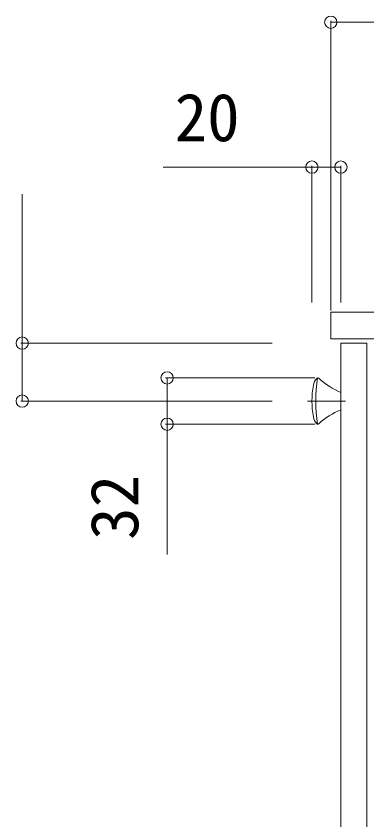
# Model space of a CAD drawing. Units: millimetres, scale not verified. Extents: x -2772 to 2772, y -4480 to 4487.
# Drawn here: x -1403 to -1161, y -2267 to -1712 of the extents above; entities that cross this region are included whole.
import ezdxf
from ezdxf.enums import TextEntityAlignment as Align

# ---------------------------------------------------------------- set-up
doc = ezdxf.new("R2010")
doc.units = ezdxf.units.MM
doc.header["$LTSCALE"] = 15
doc.linetypes.add('CHAIN2', pattern=[12, 9, -1, 1, -1])
for name, color, linetype, lineweight in [('0-2_YKK_ZWAK', 2, 'CHAIN2', 9), ('0-3_YKK_11', 4, 'Continuous', 9), ('0-6_YKK_D', 6, 'Continuous', 9)]:
    doc.layers.add(name, color=color, linetype=linetype, lineweight=lineweight)
doc.styles.add('ＭＳ ゴシック', font='')
doc.styles.get('ＭＳ ゴシック').set_extended_font_data('MS Gothic')

msp = doc.modelspace()

# ---------------------------------------------------------------- linework, layer by layer
at = {"layer": '0-2_YKK_ZWAK', "linetype": 'Continuous'}
for points in [[(-1185.47, -1934.82), (-780.47, -1934.82), (-780.47, -1916.42), (-1185.47, -1916.42)], [(-1178.47, -2711.82), (-1160.47, -2711.82), (-1160.47, -1937.82), (-1178.47, -1937.82)]]:
    msp.add_lwpolyline(points, close=True, dxfattribs=at)
at = {"layer": '0-3_YKK_11'}
msp.add_line((-1178.47, -1983.82), (-1178.47, -1971.82), dxfattribs=at)
at = {"layer": '0-3_YKK_11', "linetype": 'CHAIN2'}
msp.add_line((-1201.65, -1977.82), (-1175.31, -1977.82), dxfattribs=at)
at = {"layer": '0-3_YKK_11'}
for centre, radius, start, end in [((-1187.63, -1968.71), 10, 139.1312, 169.4988), ((-1091.55, -1977.82), 104.22, 171.1708, 188.8292), ((-1194.44, -1962.82), 1, 47.0722, 139.1312), ((-1159.7, -1925.48), 50, 227.0722, 247.9554), ((-1138.47, -1977.82), 60, 169.4988, 190.5012), ((-1159.7, -2030.17), 50, 112.0446, 132.9278), ((-1187.63, -1986.94), 10, 190.5012, 220.8688), ((-1194.44, -1992.83), 1, 220.8688, 312.9278)]:
    msp.add_arc(centre, radius, start, end, dxfattribs=at)
at = {"layer": '0-6_YKK_D'}
for p, q in [((-1185.47, -1915.42), (-1185.47, -1715.42)), ((-780.47, -1716.42), (-1185.47, -1716.42)), ((-1198.47, -1909.79), (-1198.47, -1815.42)), ((-1178.47, -1909.79), (-1178.47, -1815.42)), ((-1225.97, -1937.82), (-1399.47, -1937.82)), ((-1196.44, -1961.82), (-1299.47, -1961.82)), ((-1225.97, -1977.82), (-1399.47, -1977.82)), ((-1196.44, -1993.82), (-1299.47, -1993.82))]:
    msp.add_line(p, q, dxfattribs=at)
for points in [[(-1178.47, -1816.42), (-1198.47, -1816.42), (-1301.27, -1816.42)], [(-1398.47, -1977.82), (-1398.47, -1937.82), (-1398.47, -1835.02)], [(-1298.47, -1961.82), (-1298.47, -1993.82), (-1298.47, -2083.62)]]:
    msp.add_lwpolyline(points, dxfattribs=at)
for centre in [(-1185.47, -1716.42), (-1198.47, -1816.42), (-1178.47, -1816.42), (-1398.47, -1937.82), (-1298.47, -1961.82), (-1398.47, -1977.82), (-1298.47, -1993.82)]:
    msp.add_circle(centre, 4.25, dxfattribs=at)

# ---------------------------------------------------------------- texts
at = {"layer": '0-6_YKK_D', "style": 'ＭＳ ゴシック'}
msp.add_text('20', height=32.99, dxfattribs=at).set_placement((-1293.27, -1808.42), align=Align.BOTTOM_LEFT)
msp.add_text('32', height=32.99, rotation=90, dxfattribs=at).set_placement((-1308.47, -2073.62), align=Align.BOTTOM_LEFT)

doc.saveas('drawing.dxf')
